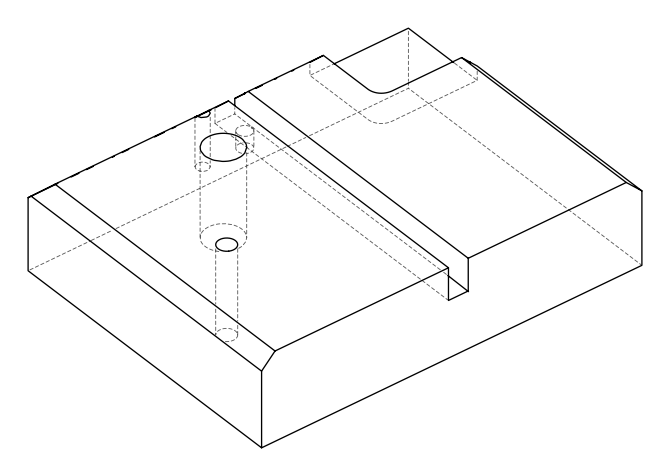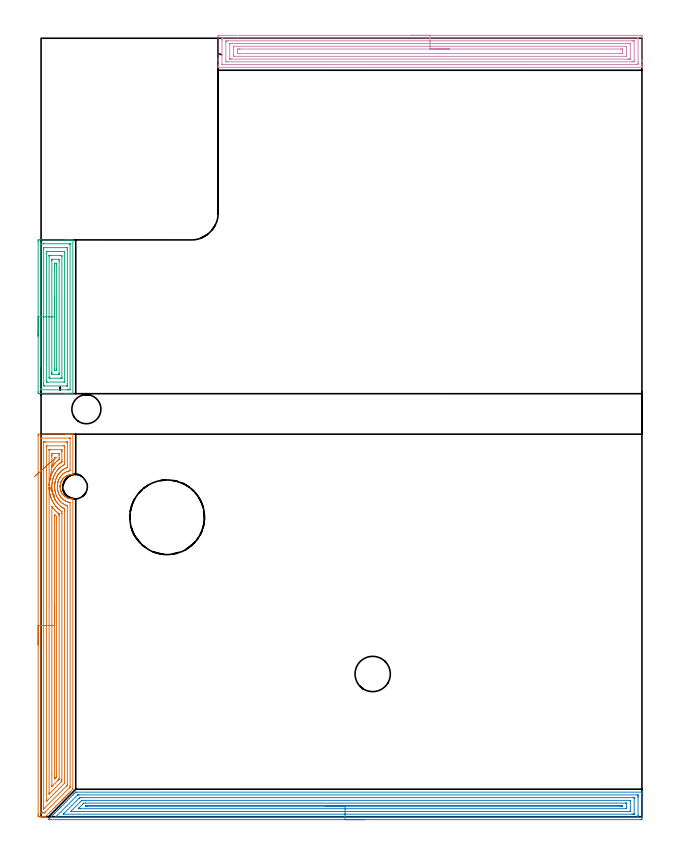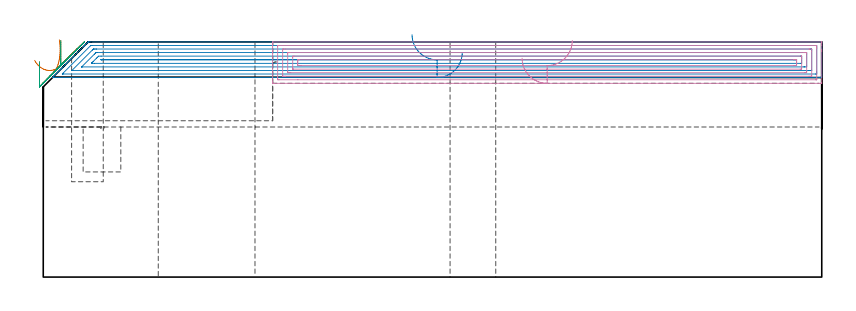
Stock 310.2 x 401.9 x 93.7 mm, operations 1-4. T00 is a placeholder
(PLAN: 12 operations, 7 tool changes, 77.4 min)
(1 AREA_MILL | FG_CHAMFER_SURFACE | UGT0205_001 | 11 min | 32867 mm3)
(2 AREA_MILL_1 | FG_CHAMFER_SURFACE_1 | UGT0205_001 | 14.54 min | 29950 mm3)
(3 AREA_MILL_2 | FG_CHAMFER_SURFACE_2 | UGT0205_001 | 4.69 min | 15171 mm3)
(4 AREA_MILL_3 | FG_CHAMFER_SURFACE_3 | UGT0205_001 | 10.83 min | 30793 mm3)
(5 MILL_CORNER_NOTCH_RECTANGULAR | CORNER_NOTCH_RECTANGULAR | NXT0201_012 | Follow Part, ap 4, ae 75% | 16.63 min | 295232 mm3)
(6 MILL_RECTANGULAR_SLOT | SLOT_RECTANGULAR | NXT0201_012 | Follow Part, ap 4, ae 75% | 12.58 min | 217344 mm3)
(7 MILL_THROUGH_HOLE_FROM_SOLID_MATERIAL | STEP1HOLE_1 | UGT0201_018 | Circular | 5.28 min | 109105 mm3)
(8 MILL_BLIND_HOLE_FROM_SOLID_MATERIAL | STEP1POCKET | UGT0201_128 | Spiral | 0.9 min | 6723 mm3)
(9 INDEXABLE_INSERT_DRILL_BLIND_HOLE_FROM_SOLID | STEP1POCKET_1 | UGT0302_001 | 0.09 min | 3172 mm3)
(10 SPOT_DRILL | STEP1HOLE | NXT0321_9005460120000 | 0.05 min | 156 mm3)
(11 DRILL_THROUGH_HOLE_INTO_CENTER | STEP1HOLE | NXT0301_065 | 0.4 min | 6357 mm3)
(12 DRILL_TO_ENLARGE_THROUGH_HOLE | STEP1HOLE | UGT0301_251 | 0.41 min | 17823 mm3)
(TOOL UGT0205_001 | Chamfer Mill 20 x 3 x 45 deg. | D20 FL50 Z2)
(TOOL NXT0201_012 | ENDMILL 16mm [2P460-1600-NA 1630] | D16 FL38 Z6)
(TOOL UGT0201_018 | End mill 30 mm | D30 FL50 Z4)
(TOOL UGT0201_128 | Carbide End Mill 10.0 | D10 FL15 Z4)
(TOOL UGT0302_001 | Indexable Insert Drill 15mm | D15 PA180 FL50 Z2)
(TOOL NXT0321_9005460120000 | NC Spot Drill, 142deg, 12mm, Carbide, Uncoated | D12 PA142 FL30 Z2)
(TOOL NXT0301_065 | Carbide Drill 9.4mm [860.1-0940-075A1-MM 2214] | D9.4 PA140 FL98 Z2)
(TOOL UGT0301_251 | Twist Drill 18.2 mm | D18.2 PA118 FL135 Z2)
(OP 1 AREA_MILL)
G17 G21 G94 G90
T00 M6
G54
G17 G0 G90 X-1.5 Y88.75 S1061 M3
G43 Z103.7 H0
Z85.8
G94 G1 Y88.788 Z84.928 F250.
Y88.902 Z84.064
Y89.091 Z83.212
Y89.353 Z82.38
Y89.687 Z81.574
Y90.09 Z80.8
Y90.558 Z80.064
Y91.09 Z79.372
Y91.679 Z78.729
Y92.322 Z78.14
Y93.014 Z77.609
Y93.75 Z77.14
Y94.524 Z76.737
Y95.33 Z76.403
Y96.162 Z76.141
Y97.014 Z75.952
Y97.878 Z75.838
Y98.75 Z75.8
Y196.897
X-1.496 Y197.265 Z75.802
X-1.492 Y197.49 Z75.806
X-1.262 Y197.5 Z76.035
X12.615 Z89.91
X13.214 Z90.508
X13.79 Z91.087
X14.101 Z91.397
X14.677 Z91.973
X14.987 Z92.282
X16.032 Z93.331
X16.372 Y197.493 Z93.664
X16.397 Y197.49 Z93.688
X16.4 Y197.343 Z93.7
Y176.822
X16.397 Y176.703 Z93.688
X16.378 Y176.701 Z93.669
X16.135 Y176.698 Z93.433
X16.106 Y176.697 Z93.405
X15.849 Y176.691 Z93.148
X15.569 Y176.67 Z92.868
X15.126 Y176.615 Z92.426
X14.687 Y176.531 Z91.985
X14.544 Y176.493 Z91.84
X14.298 Y176.428 Z91.596
X13.912 Y176.305 Z91.212
X13.804 Y176.262 Z91.104
X13.358 Y176.06 Z90.657
X13.214 Y175.984 Z90.513
X12.921 Y175.83 Z90.221
X12.602 Y175.63 Z89.902
X12.293 Y175.415 Z89.592
X12.115 Y175.27 Z89.415
X12.039 Y175.208 Z89.338
X11.681 Y174.875 Z88.98
X11.342 Y174.523 Z88.641
X11.185 Y174.334 Z88.485
X11.156 Y174.299 Z88.456
X10.92 Y173.971 Z88.218
X10.849 Y173.86 Z88.145
X10.745 Y173.699 Z88.042
X10.701 Y173.631 Z87.998
X10.478 Y173.217 Z87.774
X10.338 Y172.927 Z87.636
X10.281 Y172.807 Z87.578
X10.275 Y172.795 Z87.572
X10.254 Y172.74 Z87.552
X10.104 Y172.296 Z87.402
X9.998 Y171.914 Z87.294
X9.979 Y171.848 Z87.276
X9.89 Y171.404 Z87.189
X9.88 Y171.317 Z87.178
X9.846 Y171.022 Z87.136
X9.837 Y170.957 Z87.13
X9.823 Y170.726 Z87.119
X9.816 Y170.588 Z87.109
X9.812 Y170.511 Z87.107
Y170.497
X9.813 Y170.469 Z87.105
X9.815 Y170.378
X9.818 Y170.065 Z87.115
X9.859 Y169.619 Z87.157
X9.923 Y169.238 Z87.217
X9.932 Y169.174 Z87.229
X10.037 Y168.726 Z87.336
X10.059 Y168.656 Z87.357
X10.156 Y168.345 Z87.45
X10.174 Y168.282 Z87.47
X10.199 Y168.212 Z87.498
X10.258 Y168.051 Z87.557
X10.275 Y168.007 Z87.573
X10.325 Y167.899 Z87.62
X10.416 Y167.696 Z87.715
X10.493 Y167.545 Z87.792
X10.572 Y167.391 Z87.871
X10.809 Y167.007 Z88.107
X10.851 Y166.939 Z88.149
X11.154 Y166.5 Z88.454
X11.295 Y166.334 Z88.595
X11.357 Y166.261 Z88.657
X11.44 Y166.173 Z88.739
X11.568 Y166.036 Z88.868
X11.714 Y165.896 Z89.014
X11.884 Y165.735 Z89.18
X11.952 Y165.669 Z89.25
X12.015 Y165.608 Z89.313
X12.039 Y165.588 Z89.338
X12.32 Y165.376 Z89.62
X12.471 Y165.263 Z89.771
X12.921 Y164.973 Z90.221
X13.17 Y164.836 Z90.468
X13.214 Y164.812 Z90.511
X13.276 Y164.776 Z90.576
X13.385 Y164.717 Z90.683
X13.488 Y164.671 Z90.786
X13.595 Y164.624 Z90.89
X13.657 Y164.6 Z90.951
X13.806 Y164.54 Z91.101
X14.243 Y164.391 Z91.542
X14.687 Y164.27 Z91.985
X14.987 Y164.212 Z92.283
X15.129 Y164.185 Z92.423
X15.27 Y164.169 Z92.564
X15.571 Y164.133 Z92.866
X15.631 Y164.129 Z92.925
X15.874 Y164.116 Z93.168
X16.034 Y164.107 Z93.33
X16.317 Z93.617
X16.396 Y164.097 Z93.689
X16.4 Y163.884 Z93.7
Y14.432
X16.396 Y14.205 Z93.689
X16.347 Y14.145 Z93.644
X15.124 Y12.923 Z92.422
X14.987 Y12.786 Z92.283
X14.849 Y12.648 Z92.147
X14.684 Y12.482 Z91.981
X14.544 Y12.342 Z91.84
X14.403 Y12.202 Z91.701
X14.243 Y12.042 Z91.541
X14.101 Y11.899 Z91.396
X13.957 Y11.756 Z91.255
X13.802 Y11.601 Z91.1
X13.657 Y11.455 Z90.953
X13.511 Y11.31 Z90.808
X13.362 Y11.16 Z90.659
X13.214 Y11.012 Z90.509
X13.065 Y10.863 Z90.362
X12.921 Y10.72 Z90.219
X12.771 Y10.568 Z90.066
X12.618 Y10.417 Z89.916
X12.48 Y10.279 Z89.778
X12.327 Y10.125 Z89.622
X12.172 Y9.971 Z89.47
X12.04 Y9.838 Z89.337
X11.884 Y9.681 Z89.179
X11.726 Y9.525 Z89.024
X11.599 Y9.398 Z88.897
X11.44 Y9.238 Z88.735
X11.28 Y9.079 Z88.578
X11.158 Y8.957 Z88.456
X10.997 Y8.795 Z88.292
X10.834 Y8.633 Z88.132
X10.718 Y8.517 Z88.015
X10.554 Y8.351 Z87.848
X9.873 Y7.673 Z87.173
X9.496 Y7.294 Z86.792
X8.964 Y6.764 Z86.264
X8.604 Y6.402 Z85.9
X8.055 Y5.855 Z85.355
X7.712 Y5.51 Z85.008
X7.146 Y4.946 Z84.446
X6.415 Y4.215 Z83.715
X4.642 Y2.442 Z81.941
X3.249 Y1.049 Z80.548
X2.202 Y0.001 Z79.501
X2.196 Y0. Z79.495
X1.421 Z78.721
X0.799 Z78.094
X-0.398 Z76.898
X-0.974 Y0.001 Z76.32
X-1.195 Y0.003 Z76.099
X-1.49 Y0.008 Z75.805
X-1.493 Y0.08 Z75.802
X-1.499 Y0.603 Z75.801
X-1.5 Y1.132 Z75.8
Y98.75
X-0.086 Z77.214
Y195.111
X-0.082 Y195.335 Z77.218
X-0.079 Y195.446 Z77.221
X-0.074 Y195.49 Z77.226
X0.03 Y195.493 Z77.33
X0.416 Y195.499 Z77.716
X14.603 Z91.903
X14.848 Y195.496 Z92.148
X14.942 Y195.493 Z92.242
X14.977 Y195.49 Z92.277
X14.98 Y195.445 Z92.28
X14.983 Y195.336 Z92.283
X14.986 Y195.115 Z92.286
Y179.054
X14.979 Y178.616 Z92.279
X14.619 Y178.531 Z91.919
X14.101 Y178.401 Z91.401
X13.915 Y178.347 Z91.215
X13.361 Y178.16 Z90.661
X13.259 Y178.115 Z90.559
X13.214 Y178.093 Z90.514
X12.666 Y177.819 Z89.966
X12.327 Y177.634 Z89.627
X11.761 Y177.268 Z89.061
X11.578 Y177.129 Z88.878
X11.44 Y177.017 Z88.74
X11.101 Y176.718 Z88.401
X10.741 Y176.376 Z88.041
X10.649 Y176.28 Z87.949
X10.554 Y176.176 Z87.854
X10.235 Y175.804 Z87.535
X9.999 Y175.483 Z87.299
X9.863 Y175.286 Z87.163
X9.667 Y174.983 Z86.967
X9.524 Y174.735 Z86.824
X9.445 Y174.591 Z86.745
X9.21 Y174.132 Z86.51
X9.02 Y173.699 Z86.32
X8.98 Y173.599 Z86.28
X8.953 Y173.525 Z86.253
X8.78 Y172.995 Z86.08
X8.729 Y172.807 Z86.029
X8.633 Y172.435 Z85.933
X8.57 Y172.125 Z85.87
X8.53 Y171.914 Z85.83
X8.454 Y171.351 Z85.754
X8.426 Y171.022 Z85.726
X8.402 Y170.511 Z85.702
X8.408 Y170.13 Z85.708
X8.416 Y169.871 Z85.716
X8.441 Y169.579 Z85.741
X8.477 Y169.238 Z85.777
X8.598 Y168.528 Z85.898
X8.643 Y168.345 Z85.943
X8.78 Y167.809 Z86.08
X8.892 Y167.453 Z86.192
X8.95 Y167.282 Z86.25
X9.132 Y166.838 Z86.432
X9.259 Y166.561 Z86.559
X9.398 Y166.29 Z86.698
X9.667 Y165.82 Z86.967
X9.736 Y165.704 Z87.036
X9.758 Y165.669 Z87.058
X9.943 Y165.391 Z87.243
X10.17 Y165.077 Z87.47
X10.302 Y164.911 Z87.602
X10.413 Y164.776 Z87.713
X10.554 Y164.625 Z87.854
X10.918 Y164.255 Z88.218
X11.31 Y163.884 Z88.61
X11.44 Y163.78 Z88.74
X11.864 Y163.458 Z89.164
X12.327 Y163.169 Z89.627
X12.627 Y162.992 Z89.927
X13.012 Y162.796 Z90.312
X13.214 Y162.708 Z90.514
X13.669 Y162.534 Z90.969
X14.101 Y162.403 Z91.401
X14.433 Y162.312 Z91.733
X14.875 Y162.213 Z92.175
X14.928 Y162.195 Z92.228
X14.985 Y162.102 Z92.285
X14.986 Y15.773 Z92.286
X14.979 Y15.327 Z92.279
X14.966 Y15.228 Z92.266
X14.908 Y15.165 Z92.208
X14.807 Y15.06 Z92.107
X14.629 Y14.879 Z91.929
X2.137 Y2.387 Z79.437
X1.91 Y2.162 Z79.21
X1.834 Y2.09 Z79.134
X1.773 Y2.034 Z79.073
X1.733 Y2.01 Z79.033
X1.686 Y2.008 Z78.986
X1.183 Y2.001 Z78.483
X0.799 Y2. Z78.099
X0.297 Z77.597
X0.052 Y2.004 Z77.352
X-0.042 Y2.007 Z77.258
X-0.077 Y2.01 Z77.223
X-0.08 Y2.055 Z77.22
X-0.083 Y2.164 Z77.217
X-0.086 Y2.385 Z77.214
Y98.75
X1.328 Z78.628
X1.329 Y193.328 Z78.629
X1.33 Y193.418 Z78.63
X1.333 Y193.462 Z78.633
X1.335 Y193.479 Z78.635
X1.347 Y193.49 Z78.647
X1.518 Y193.498 Z78.818
X1.686 Y193.499 Z78.986
X2.402 Y193.5 Z79.702
X13.214 Y193.499 Z90.514
X13.384 Y193.495 Z90.684
X13.498 Y193.49 Z90.798
X13.565 Y193.483 Z90.865
X13.567 Y193.448 Z90.867
X13.569 Y193.328 Z90.869
X13.571 Y192.969 Z90.871
Y180.837
X13.57 Y180.479 Z90.87
X13.567 Y180.358 Z90.867
X13.565 Y180.319 Z90.865
X13.55 Y180.3 Z90.85
X13.054 Y180.106 Z90.354
X12.672 Y179.945 Z89.972
X12.44 Y179.832 Z89.74
X12.327 Y179.774 Z89.627
X11.859 Y179.523 Z89.159
X11.44 Y179.263 Z88.74
X11.313 Y179.181 Z88.613
X11.122 Y179.052 Z88.422
X10.798 Y178.802 Z88.098
X10.554 Y178.593 Z87.854
X10.325 Y178.39 Z87.625
X10.08 Y178.16 Z87.38
X9.875 Y177.951 Z87.175
X9.667 Y177.731 Z86.967
X9.452 Y177.484 Z86.752
X9.271 Y177.268 Z86.571
X9.063 Y176.984 Z86.363
X8.78 Y176.583 Z86.08
X8.698 Y176.458 Z85.998
X8.647 Y176.376 Z85.947
X8.372 Y175.894 Z85.672
X8.157 Y175.483 Z85.457
X8.07 Y175.306 Z85.37
X7.893 Y174.925 Z85.193
X7.754 Y174.591 Z85.054
X7.565 Y174.029 Z84.865
X7.461 Y173.699 Z84.761
X7.363 Y173.34 Z84.663
X7.238 Y172.807 Z84.538
X7.199 Y172.613 Z84.499
X7.141 Y172.294 Z84.441
X7.085 Y171.914 Z84.385
X7.077 Y171.844 Z84.377
X7.007 Y171.134 Z84.307
X7.002 Y171.027 Z84.302
X6.989 Y170.588 Z84.289
X6.986 Y170.15 Z84.286
X6.987 Y170.13 Z84.287
X7.007 Y169.613 Z84.307
X7.042 Y169.238 Z84.342
X7.046 Y169.198 Z84.346
X7.106 Y168.747 Z84.406
X7.171 Y168.345 Z84.471
X7.207 Y168.144 Z84.507
X7.289 Y167.764 Z84.589
X7.369 Y167.453 Z84.669
X7.505 Y166.952 Z84.805
X7.627 Y166.561 Z84.927
X7.893 Y165.865 Z85.193
X7.978 Y165.669 Z85.278
X8.048 Y165.513 Z85.348
X8.302 Y165.026 Z85.602
X8.448 Y164.776 Z85.748
X8.78 Y164.231 Z86.08
X8.917 Y164.022 Z86.217
X9.012 Y163.884 Z86.312
X9.29 Y163.508 Z86.59
X9.667 Y163.062 Z86.967
X9.73 Y162.992 Z87.03
X10.143 Y162.583 Z87.443
X10.554 Y162.194 Z87.854
X10.664 Y162.1 Z87.964
X11.111 Y161.768 Z88.411
X11.44 Y161.542 Z88.74
X11.979 Y161.207 Z89.279
X12.327 Y161.023 Z89.627
X12.696 Y160.837 Z89.996
X13.546 Y160.508 Z90.846
X13.565 Y160.497 Z90.865
X13.567 Y160.478 Z90.867
X13.569 Y160.435 Z90.869
X13.571 Y160.315 Z90.871
Y17.196
X13.568 Y16.663 Z90.868
X13.565 Y16.309 Z90.865
X13.557 Y16.268 Z90.857
X13.531 Y16.239 Z90.831
X13.462 Y16.165 Z90.762
X13.214 Y15.913 Z90.514
X13.143 Y15.842 Z90.443
X1.472 Y4.172 Z78.772
X1.416 Y4.121 Z78.716
X1.358 Y4.069 Z78.658
X1.334 Y4.054 Z78.634
X1.332 Y4.083 Z78.632
X1.33 Y4.129 Z78.63
X1.329 Y4.531 Z78.629
X1.328 Y98.75 Z78.628
X2.743 Z80.043
Y190.652
X2.747 Y191.369 Z80.047
X2.75 Y191.474 Z80.05
X2.753 Y191.491 Z80.053
X2.775 Y191.493 Z80.075
X2.827 Y191.497 Z80.127
X3.038 Y191.499 Z80.338
X11.484 Y191.5 Z88.784
X11.877 Y191.494 Z89.177
X12.072 Y191.49 Z89.372
X12.15 Y191.478 Z89.45
X12.157 Y190.652 Z89.457
Y182.621
X12.152 Y181.905 Z89.452
X12.15 Y181.822 Z89.45
X11.985 Y181.729 Z89.285
X11.628 Y181.54 Z88.928
X11.44 Y181.436 Z88.74
X11.067 Y181.213 Z88.367
X10.554 Y180.889 Z87.854
X10.523 Y180.868 Z87.823
X10.478 Y180.837 Z87.778
X10.022 Y180.475 Z87.322
X9.667 Y180.172 Z86.967
X9.547 Y180.065 Z86.847
X9.419 Y179.945 Z86.719
X9.099 Y179.624 Z86.399
X8.78 Y179.291 Z86.08
X8.667 Y179.166 Z85.967
X8.57 Y179.052 Z85.87
X8.267 Y178.677 Z85.567
X7.893 Y178.168 Z85.193
X7.888 Y178.16 Z85.188
X7.543 Y177.62 Z84.843
X7.337 Y177.268 Z84.637
X7.219 Y177.054 Z84.519
X7.007 Y176.654 Z84.307
X6.915 Y176.468 Z84.215
X6.871 Y176.376 Z84.171
X6.64 Y175.852 Z83.94
X6.488 Y175.483 Z83.788
X6.394 Y175.207 Z83.694
X6.188 Y174.591 Z83.488
X6.172 Y174.539 Z83.472
X6.12 Y174.361 Z83.42
X5.987 Y173.833 Z83.287
X5.955 Y173.699 Z83.255
X5.828 Y173.101 Z83.128
X5.774 Y172.807 Z83.074
X5.706 Y172.331 Z83.006
X5.66 Y171.914 Z82.96
X5.623 Y171.522 Z82.923
X5.591 Y171.022 Z82.891
X5.576 Y170.677 Z82.876
X5.579 Y170.13 Z82.879
X5.591 Y169.77 Z82.891
X5.622 Y169.238 Z82.922
X5.665 Y168.803 Z82.965
X5.72 Y168.345 Z83.02
X5.82 Y167.755 Z83.12
X5.879 Y167.453 Z83.179
X5.956 Y167.096 Z83.256
X6.077 Y166.604 Z83.377
X6.089 Y166.561 Z83.389
X6.12 Y166.449 Z83.42
X6.361 Y165.669 Z83.661
X6.506 Y165.28 Z83.806
X6.709 Y164.776 Z84.009
X7.007 Y164.144 Z84.307
X7.14 Y163.884 Z84.44
X7.3 Y163.589 Z84.6
X7.67 Y162.992 Z84.97
X7.893 Y162.648 Z85.193
X8.286 Y162.1 Z85.586
X8.78 Y161.51 Z86.08
X8.925 Y161.353 Z86.225
X9.064 Y161.207 Z86.364
X9.667 Y160.627 Z86.967
X10.031 Y160.315 Z87.331
X10.554 Y159.928 Z87.854
X10.849 Y159.726 Z88.149
X11.325 Y159.423 Z88.625
X11.44 Y159.356 Z88.74
X11.594 Y159.268 Z88.894
X11.966 Y159.07 Z89.266
X12.148 Y158.973 Z89.448
X12.154 Y158.705 Z89.454
X12.156 Y158.531 Z89.456
X12.157 Y157.809 Z89.457
Y157.638
Y17.555
X12.155 Y17.375 Z89.455
X12.153 Y17.331 Z89.453
X12.15 Y17.313 Z89.45
X12.138 Y17.296 Z89.438
X12.082 Y17.235 Z89.382
X11.922 Y17.071 Z89.222
X3.484 Y8.633 Z80.784
X3.026 Y8.177 Z80.326
X2.936 Y8.09 Z80.236
X2.828 Y7.989 Z80.128
X2.749 Y7.927 Z80.049
X2.748 Y8.056 Z80.048
X2.744 Y8.461 Z80.044
X2.743 Y98.75 Z80.043
X4.157 Z81.457
Y170.13
X4.159 Y170.072 Z81.459
X4.16 Y170.028 Z81.46
X4.184 Y169.46 Z81.484
X4.188 Y169.397 Z81.488
X4.2 Y169.238 Z81.5
X4.249 Y168.658 Z81.549
X4.271 Y168.421 Z81.571
X4.28 Y168.345 Z81.58
X4.346 Y167.834 Z81.646
X4.411 Y167.453 Z81.711
X4.426 Y167.373 Z81.726
X4.593 Y166.561 Z81.893
X4.672 Y166.234 Z81.972
X4.824 Y165.669 Z82.124
X5.027 Y164.984 Z82.327
X5.096 Y164.776 Z82.396
X5.233 Y164.405 Z82.533
X5.442 Y163.884 Z82.742
X5.6 Y163.515 Z82.9
X5.853 Y162.992 Z83.153
X6.12 Y162.486 Z83.42
X6.347 Y162.1 Z83.647
X6.7 Y161.516 Z84.
X6.907 Y161.207 Z84.207
X7.007 Y161.066 Z84.307
X7.323 Y160.636 Z84.623
X7.585 Y160.315 Z84.885
X7.893 Y159.951 Z85.193
X8.41 Y159.423 Z85.71
X8.78 Y159.062 Z86.08
X9.392 Y158.531 Z86.692
X9.667 Y158.327 Z86.967
X10.066 Y158.04 Z87.366
X10.554 Y157.718 Z87.854
X10.672 Y157.638 Z87.972
X10.736 Y157.585 Z88.036
X10.738 Y157.542 Z88.038
X10.741 Y157.45 Z88.041
X10.743 Y156.746 Z88.043
Y156.556
X10.742 Y19.15 Z88.042
X10.737 Y18.448 Z88.037
X10.736 Y18.357 Z88.036
X10.695 Y18.305 Z87.995
X10.554 Y18.157 Z87.854
X10.256 Y17.855 Z87.556
X9.957 Y17.555 Z87.257
X4.346 Y11.945 Z81.646
X4.217 Y11.82 Z81.517
X4.18 Y11.786 Z81.48
X4.165 Y11.775 Z81.465
X4.164 Y11.785 Z81.464
X4.16 Y11.884 Z81.46
X4.158 Y12.011 Z81.458
X4.157 Y12.202 Z81.457
Y98.75
X5.571 Z82.871
X5.572 Y160.159 Z82.872
X5.575 Y160.266 Z82.875
X6.168 Y159.423 Z83.468
X6.294 Y159.247 Z83.594
X6.887 Y158.531 Z84.187
X7.007 Y158.393 Z84.307
X7.744 Y157.638 Z85.044
X7.893 Y157.497 Z85.193
X8.743 Y156.746 Z86.043
X8.78 Y156.717 Z86.08
X8.895 Y156.631 Z86.195
X9.156 Y156.438 Z86.456
X9.224 Y156.386 Z86.524
X9.294 Y156.329 Z86.594
X9.322 Y156.298 Z86.622
X9.324 Y156.28 Z86.624
X9.327 Y156.196 Z86.627
X9.328 Y155.854 Z86.628
X9.329 Y155.302 Z86.629
X9.328 Y19.681 Z86.628
X9.327 Y19.51 Z86.627
X9.324 Y19.426 Z86.624
X9.322 Y19.387 Z86.622
X9.284 Y19.34 Z86.584
X9.034 Y19.084 Z86.334
X8.78 Y18.828 Z86.08
X8.591 Y18.638 Z85.891
X5.651 Y15.701 Z82.951
X5.621 Y15.674 Z82.921
X5.58 Y15.639 Z82.88
X5.577 Y15.684 Z82.877
X5.574 Y15.771 Z82.874
X5.572 Y15.935 Z82.872
X5.571 Y21.794 Z82.871
Y98.75
X6.985 Z84.285
X6.986 Y155.875 Z84.286
X6.988 Y155.896 Z84.288
X6.992 Y155.922 Z84.292
X7.007 Y155.913 Z84.307
X7.077 Y155.854 Z84.377
X7.893 Y155.123 Z85.193
X7.912 Y154.962 Z85.212
X7.913 Y154.942 Z85.213
X7.915 Y154.069 Z85.215
X7.914 Y21.104 Z85.214
X7.893 Y20.403 Z85.193
X7.812 Y20.314 Z85.112
X7.734 Y20.232 Z85.034
X7.367 Y19.869 Z84.667
X7.007 Y19.516 Z84.307
X6.986 Y20.232 Z84.286
Y20.253
X6.985 Y98.75 Z84.285
Y99.622 Z84.323
Y100.486 Z84.437
Y101.338 Z84.626
Y102.17 Z84.888
Y102.976 Z85.222
Y103.75 Z85.625
Y104.486 Z86.094
Y105.178 Z86.625
Y105.821 Z87.214
Y106.41 Z87.857
Y106.942 Z88.55
Y107.41 Z89.285
Y107.813 Z90.059
Y108.147 Z90.865
Y108.409 Z91.697
Y108.598 Z92.549
Y108.712 Z93.414
Y108.75 Z94.285
G0 Z103.7
X6.409 Y166.141
Z94.546
G1 X6.534 Y165.868 Z93.728
X6.63 Y165.66 Z92.886
X6.694 Y165.52 Z92.027
X6.727 Y165.449 Z91.158
X6.728 Y165.446 Z90.286
X6.698 Y165.513 Z89.417
X6.635 Y165.648 Z88.557
X6.542 Y165.851 Z87.714
X6.419 Y166.12 Z86.893
X6.266 Y166.452 Z86.101
X6.084 Y166.846 Z85.344
X5.876 Y167.299 Z84.628
X5.643 Y167.807 Z83.958
X5.386 Y168.365 Z83.339
X5.107 Y168.971 Z82.776
X4.809 Y169.619 Z82.274
X4.494 Y170.304 Z81.835
X4.164 Y171.021 Z81.464
X4.157 Y171.213 Z81.457
X4.158 Y189.248 Z81.458
X4.159 Y189.375 Z81.459
X4.163 Y189.476 Z81.463
X4.166 Y189.492 Z81.466
X4.171 Y189.494 Z81.471
X4.189 Y189.497 Z81.489
X4.346 Y189.499 Z81.646
X4.604 Y189.5 Z81.904
X10.554 Y189.499 Z87.854
X10.643 Y189.498 Z87.943
X10.699 Y189.495 Z87.999
X10.727 Y189.49 Z88.027
X10.736 Y189.484 Z88.036
X10.737 Y189.438 Z88.037
X10.742 Y189.058 Z88.042
X10.743 Y188.867 Z88.043
Y188.677
Y184.215
Y183.514
X10.742 Y183.325 Z88.042
X10.739 Y183.26 Z88.039
X10.736 Y183.215 Z88.036
X10.713 Y183.194 Z88.013
X9.842 Y182.621 Z87.142
X9.741 Y182.547 Z87.041
X9.667 Y182.489 Z86.967
X9.248 Y182.15 Z86.548
X8.756 Y181.729 Z86.056
X8.323 Y181.296 Z85.623
X7.893 Y180.859 Z85.193
X7.883 Y180.847 Z85.183
X7.874 Y180.837 Z85.174
X7.481 Y180.359 Z84.781
X7.157 Y179.945 Z84.457
X7.093 Y179.858 Z84.393
X7.007 Y179.736 Z84.307
X6.734 Y179.327 Z84.034
X6.553 Y179.052 Z83.853
X6.12 Y178.321 Z83.42
X6.063 Y178.218 Z83.363
X6.032 Y178.16 Z83.332
X5.765 Y177.625 Z83.065
X5.599 Y177.268 Z82.899
X5.486 Y177.013 Z82.786
X5.233 Y176.424 Z82.533
X5.22 Y176.389 Z82.52
X5.215 Y176.376 Z82.515
X5.001 Y175.717 Z82.301
X4.928 Y175.483 Z82.228
X4.794 Y175.033 Z82.094
X4.679 Y174.591 Z81.979
X4.614 Y174.322 Z81.914
X4.476 Y173.699 Z81.776
X4.455 Y173.59 Z81.755
X4.346 Y172.96 Z81.646
X4.327 Y172.826 Z81.627
X4.325 Y172.807 Z81.625
X4.293 Y172.521 Z81.593
X4.24 Y172.022 Z81.54
X4.23 Y171.914 Z81.53
X4.18 Y171.255 Z81.48
X4.176 Y171.194 Z81.476
X4.164 Y171.021 Z81.464
X5.578 Y180.543 Z82.878
X5.574 Y180.729 Z82.874
X5.572 Y180.837 Z82.872
X5.571 Y181.083 Z82.871
Y181.389
Y186.19
Y186.531
X5.573 Y187.083 Z82.873
X5.576 Y187.359 Z82.876
X5.578 Y187.487 Z82.878
X5.711 Y187.494 Z83.011
X6.12 Y187.498 Z83.42
X6.592 Y187.5 Z83.892
X8.78 Y187.499 Z86.08
X9.256 Y187.496 Z86.556
X9.313 Y187.49 Z86.613
X9.322 Y187.43 Z86.622
X9.325 Y187.083 Z86.625
X9.328 Y186.531 Z86.628
Y185.298
X9.326 Y184.749 Z86.626
X9.322 Y184.577 Z86.622
X9.319 Y184.498 Z86.619
X9.199 Y184.406 Z86.499
X8.963 Y184.222 Z86.263
X8.78 Y184.076 Z86.08
X8.472 Y183.823 Z85.772
X8.113 Y183.514 Z85.413
X7.893 Y183.308 Z85.193
X7.548 Y182.969 Z84.848
X7.202 Y182.621 Z84.502
X7.107 Y182.52 Z84.407
X7.007 Y182.408 Z84.307
X6.697 Y182.041 Z83.997
X6.441 Y181.729 Z83.741
X6.301 Y181.547 Z83.601
X6.12 Y181.304 Z83.42
X5.926 Y181.032 Z83.226
X5.725 Y180.745 Z83.025
X5.677 Y180.677 Z82.977
X5.578 Y180.543 Z82.878
X7.007 Y184.895 Z84.307
X6.992 Y185.298 Z84.292
X7.007 Y185.49 Z84.307
X7.207 Y185.493 Z84.507
X7.608 Y185.496 Z84.908
X7.661 Y185.493 Z84.961
X7.668 Y185.49 Z84.968
Y185.489
X7.619 Y185.442 Z84.919
X7.007 Y184.895 Z84.307
X6.469 Y184.414 Z83.816
X5.901 Y183.907 Z83.39
X5.307 Y183.378 Z83.032
X4.693 Y182.829 Z82.745
X4.062 Y182.266 Z82.531
X3.419 Y181.692 Z82.391
X2.77 Y181.113 Z82.327
X2.12 Y180.532 Z82.339
X1.472 Y179.954 Z82.426
X0.833 Y179.383 Z82.59
X0.207 Y178.824 Z82.827
X-0.402 Y178.281 Z83.136
X-0.988 Y177.758 Z83.516
X-1.547 Y177.258 Z83.962
X-2.075 Y176.787 Z84.472
X-2.568 Y176.347 Z85.042
X-3.021 Y175.942 Z85.667
X-3.433 Y175.574 Z86.343
G0 Z103.7
M5
M2
(OP 2 AREA_MILL_1)
G17 G21 G94 G90
T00 M6
G54
G17 G0 G90 X166.95 Y-1.5 S1061 M3
G43 Z103.7 H0
Z89.5
G94 G1 X166.912 Z88.628 F250.
X166.798 Z87.763
X166.609 Z86.912
X166.347 Z86.08
X166.013 Z85.274
X165.61 Z84.5
X165.142 Z83.764
X164.61 Z83.072
X164.021 Z82.429
X163.378 Z81.84
X162.686 Z81.308
X161.95 Z80.84
X161.176 Z80.437
X160.37 Z80.103
X159.538 Z79.841
X158.686 Z79.652
X157.822 Z79.538
X156.95 Z79.5
X3.845
X3.716 Y-1.496 Z79.502
X3.741 Y-1.466 Z79.533
X3.862 Y-1.338 Z79.66
X4.308 Y-0.89 Z80.106
X4.468 Y-0.73 Z80.265
X4.754 Y-0.446 Z80.554
X5.351 Y0.154 Z81.149
X5.647 Y0.447 Z81.447
X6.235 Y1.037 Z82.032
X6.567 Y1.367 Z82.367
X7.118 Y1.92 Z82.916
X7.489 Y2.289 Z83.289
X8.001 Y2.803 Z83.8
X8.592 Y3.392 Z84.391
X8.771 Y3.573 Z84.57
X8.885 Y3.686 Z84.683
X9.475 Y4.275 Z85.275
X9.664 Y4.465 Z85.463
X9.768 Y4.57 Z85.567
X10.358 Y5.158 Z86.158
X11.003 Y5.803 Z86.802
X11.896 Y6.696 Z87.695
X12.788 Y7.589 Z88.588
X13.681 Y8.481 Z89.481
X14.573 Y9.374 Z90.373
X16.245 Y11.046 Z92.044
X16.359 Y11.161 Z92.157
X16.711 Y11.511 Z92.511
X16.893 Y11.693 Z92.693
X17.129 Y11.93 Z92.928
X17.251 Y12.053 Z93.05
X17.423 Y12.224 Z93.222
X17.698 Y12.499 Z93.497
X17.864 Y12.666 Z93.66
X17.894 Y12.692 Z93.685
X17.911 Y12.703 Z93.693
X18.59 Y12.7 Z93.7
X310.038
X310.191 Y12.697 Z93.688
X310.193 Y12.688 Z93.679
X310.2 Y12.355 Z93.354
Y11.981 Z92.98
Y11.341 Z92.336
Y10.138 Z91.134
Y9.574 Z90.568
Y-0.423 Z80.575
X310.196 Y-1.024 Z79.973
X310.191 Y-1.492 Z79.506
X310.068 Y-1.495 Z79.503
X309.592 Y-1.5 Z79.5
X156.95
Y-0.086 Z80.914
X7.879 Y-0.085 Z80.915
X7.822
X7.597 Y-0.079 Z80.921
X7.613 Y-0.048 Z80.952
X7.695 Y0.04 Z81.04
X7.783 Y0.132 Z81.132
X7.879 Y0.229 Z81.229
X18.792 Y11.142 Z92.142
X18.892 Y11.239 Z92.239
X18.923 Y11.267 Z92.267
X18.939 Y11.278 Z92.278
X18.961 Y11.28 Z92.28
X19.065 Y11.283 Z92.283
X19.483 Y11.286 Z92.286
X19.539
X307.807 Y11.285 Z92.285
X307.863
X308.188 Y11.279 Z92.279
X308.192 Y11.175 Z92.175
X308.198 Y10.953 Z91.953
X308.2 Y10.458 Z91.458
Y10.068 Z91.068
Y0.742 Z81.742
X308.199 Y0.355 Z81.355
X308.191 Y-0.036 Z80.964
X308.189 Y-0.08 Z80.92
X308.172 Y-0.081 Z80.919
X308.12 Y-0.084 Z80.916
X308.016 Y-0.085 Z80.915
X307.807 Y-0.086 Z80.914
X156.95
Y1.328 Z82.328
X11.749 Y1.329 Z82.329
X11.466 Y1.332 Z82.332
X11.449 Y1.334 Z82.334
X11.445 Y1.337 Z82.337
Y1.341 Z82.341
X11.449 Y1.349 Z82.349
X19.579 Y9.479 Z90.479
X19.676 Y9.574 Z90.574
X19.914 Y9.803 Z90.803
X19.98 Y9.865 Z90.865
X20.08 Y9.867 Z90.867
X20.376 Y9.87 Z90.87
X20.968 Y9.871 Z90.871
X21.268
X305.722
X306.021 Y9.869 Z90.869
X306.121 Y9.866 Z90.866
X306.19 Y9.862 Z90.862
X306.194 Y9.751 Z90.751
X306.198 Y9.574 Z90.574
X306.2 Y9.398 Z90.398
X306.199 Y1.45 Z82.45
X306.195 Y1.39 Z82.39
X306.19 Y1.345 Z82.345
X306.183 Y1.335 Z82.335
X306.17 Y1.333 Z82.333
X306.021 Y1.331 Z82.331
X305.429 Y1.329 Z82.329
X305.129 Y1.328 Z82.328
X156.95
Y2.743 Z83.743
X15.676
X15.417 Y2.745 Z83.745
X15.336 Y2.748 Z83.748
X15.313 Y2.749 Z83.749
X15.316 Y2.756 Z83.756
X15.345 Y2.79 Z83.79
X15.42 Y2.87 Z83.87
X20.376 Y7.827 Z88.827
X20.814 Y8.258 Z89.258
X20.97 Y8.409 Z89.409
X21.027 Y8.45 Z89.45
X21.105 Y8.453 Z89.453
X21.268 Y8.455 Z89.455
X21.505 Y8.457 Z89.457
X304.086
X304.137 Y8.456 Z89.456
X304.172 Y8.453 Z89.453
X304.187 Y8.451 Z89.451
X304.19 Y8.436 Z89.436
X304.195 Y8.239 Z89.239
X304.2 Y7.844 Z88.844
Y3.392 Z84.392
X304.194 Y2.968 Z83.968
X304.19 Y2.763 Z83.763
X303.993 Y2.749 Z83.749
X303.343 Y2.744 Z83.744
X303.106 Y2.743 Z83.743
X156.95
Y4.157 Z85.157
X20.376
X19.601 Y4.158 Z85.158
X19.483 Y4.16 Z85.16
X19.364 Y4.164 Z85.164
X19.187 Y4.178 Z85.178
X19.278 Y4.275 Z85.275
X19.378 Y4.379 Z85.379
X19.483 Y4.485 Z85.485
X19.821 Y4.823 Z85.823
X21.268 Y6.27 Z87.27
X21.598 Y6.598 Z87.598
X21.93 Y6.925 Z87.925
X22.048 Y7.037 Z88.037
X23.054 Y7.043 Z88.043
X301.678
X301.917 Y7.041 Z88.041
X302.076 Y7.039 Z88.039
X302.191 Y7.035 Z88.035
X302.193 Y7.015 Z88.015
X302.196 Y6.925 Z87.925
X302.2 Y6.29 Z87.29
Y6.042 Z87.042
Y5.158 Z86.158
X302.199 Y4.524 Z85.524
X302.195 Y4.275 Z85.275
X302.191 Y4.196 Z85.196
X302.187 Y4.164 Z85.164
X301.678 Y4.157 Z85.157
X156.95
Y5.571 Z86.571
X23.946
X23.528 Y5.573 Z86.573
X23.091 Y5.577 Z86.577
X23.054 Y5.578 Z86.578
X23.053 Y5.594 Z86.594
X23.054 Y5.601 Z86.601
X23.084 Y5.622 Z86.622
X23.106 Y5.624 Z86.624
X23.156 Y5.627 Z86.627
X23.259 Y5.628 Z86.628
X23.471 Y5.629 Z86.629
X299.773
X300.192 Y5.627 Z86.627
X300.194 Y5.625 Z86.625
X300.198 Y5.621 Z86.621
X300.189 Y5.578 Z86.578
X300.146 Y5.577 Z86.577
X299.773 Y5.573 Z86.573
X299.355 Y5.571 Z86.571
X298.939
X156.95
X156.078 Z86.609
X155.214 Z86.723
X154.362 Z86.912
X153.53 Z87.174
X152.724 Z87.508
X151.95 Z87.911
X151.214 Z88.38
X150.522 Z88.911
X149.879 Z89.5
X149.29 Z90.143
X148.758 Z90.835
X148.29 Z91.571
X147.887 Z92.345
X147.553 Z93.151
X147.291 Z93.983
X147.102 Z94.835
X146.988 Z95.699
X146.95 Z96.571
G0 Z103.7
M5
M2
(OP 3 AREA_MILL_2)
G17 G21 G94 G90
T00 M6
G54
G17 G0 G90 X-1.5 Y248.1 S1061 M3
G43 Z103.7 H0
Z85.8
G94 G1 Y248.138 Z84.929 F250.
Y248.252 Z84.064
Y248.441 Z83.212
Y248.703 Z82.38
Y249.037 Z81.574
Y249.44 Z80.8
Y249.909 Z80.064
Y250.44 Z79.372
Y251.029 Z78.729
Y251.672 Z78.14
Y252.364 Z77.609
Y253.1 Z77.14
Y253.874 Z76.737
Y254.68 Z76.403
Y255.512 Z76.141
Y256.364 Z75.952
Y257.228 Z75.838
Y258.1 Z75.8
Y296.874
X-1.499 Y297.236 Z75.801
X-1.493 Y297.757 Z75.803
X-1.491 Y297.792 Z75.805
X-0.974 Y297.797 Z76.322
X-0.412 Y297.8 Z76.884
X12.327 Z89.621
X12.977 Z90.275
X13.214 Z90.511
X13.864 Z91.161
X14.101 Z91.397
X14.575 Z91.874
X15.4 Z92.699
X15.874 Z93.173
X16.12 Z93.418
X16.379 Y297.793 Z93.671
X16.397 Y297.79 Z93.689
X16.4 Y297.681 Z93.7
Y218.519
X16.397 Y218.41 Z93.689
X16.379 Y218.407 Z93.671
X16.119 Y218.4 Z93.418
X14.575 Z91.874
X14.101 Z91.397
X13.864 Z91.161
X13.214 Z90.511
X12.977 Z90.274
X12.327 Z89.621
X-0.649 Z76.647
X-0.974 Y218.401 Z76.322
X-1.196 Y218.403 Z76.101
X-1.491 Y218.408 Z75.805
X-1.493 Y218.443 Z75.803
X-1.499 Y218.964 Z75.801
X-1.5 Y219.491 Z75.8
Y258.1
X-0.086 Z77.214
Y295.456
X-0.081 Y295.679 Z77.219
X-0.079 Y295.781 Z77.221
X0.117 Y295.79 Z77.417
X0.46 Y295.798 Z77.76
X0.799 Y295.799 Z78.099
X1.345 Y295.8 Z78.645
X14.647 Y295.799 Z91.947
X14.857 Y295.794 Z92.157
X14.922 Y295.79 Z92.222
X14.979 Y295.78 Z92.279
X14.981 Y295.679 Z92.281
X14.986 Y295.459 Z92.286
Y220.744
X14.981 Y220.521 Z92.281
X14.979 Y220.419 Z92.279
X14.783 Y220.41 Z92.083
X14.44 Y220.402 Z91.74
X14.101 Y220.401 Z91.401
X13.555 Y220.4 Z90.855
X0.253 Y220.401 Z77.553
X0.044 Y220.406 Z77.344
X-0.022 Y220.41 Z77.278
X-0.079 Y220.42 Z77.221
X-0.081 Y220.521 Z77.219
X-0.086 Y220.741 Z77.214
Y258.1
X1.329 Z78.629
Y293.148
X1.331 Y293.679 Z78.631
X1.333 Y293.767 Z78.633
X1.335 Y293.782 Z78.635
X1.364 Y293.79 Z78.664
X1.444 Y293.796 Z78.744
X1.565 Y293.8 Z78.865
X13.214 Y293.799 Z90.514
X13.335 Y293.796 Z90.635
X13.565 Y293.788 Z90.865
X13.567 Y293.679 Z90.867
X13.57 Y293.321 Z90.87
X13.571 Y292.789 Z90.871
Y292.43
Y223.053
X13.569 Y222.521 Z90.869
X13.567 Y222.433 Z90.867
X13.565 Y222.418 Z90.865
X13.536 Y222.41 Z90.836
X13.456 Y222.404 Z90.756
X13.335 Y222.4 Z90.635
X1.686 Y222.401 Z78.986
X1.565 Y222.404 Z78.865
X1.335 Y222.412 Z78.635
X1.333 Y222.521 Z78.633
X1.33 Y222.879 Z78.63
X1.329 Y223.411 Z78.629
Y223.77
Y258.1
X2.743 Z80.043
Y291.01
X2.746 Y291.726 Z80.046
X2.749 Y291.775 Z80.049
X2.752 Y291.79 Z80.052
X2.771 Y291.792 Z80.071
X2.869 Y291.797 Z80.169
X3.066 Y291.799 Z80.366
X11.54 Y291.8 Z88.84
X11.875 Y291.798 Z89.175
X12.043 Y291.794 Z89.343
X12.126 Y291.79 Z89.426
X12.151 Y291.781 Z89.451
X12.152 Y291.753 Z89.452
X12.157 Y291.181 Z89.457
Y225.19
X12.154 Y224.474 Z89.454
X12.151 Y224.425 Z89.451
X12.148 Y224.41 Z89.448
X12.129 Y224.408 Z89.429
X12.031 Y224.403 Z89.331
X11.834 Y224.401 Z89.134
X3.36 Y224.4 Z80.66
X3.025 Y224.402 Z80.325
X2.857 Y224.406 Z80.157
X2.774 Y224.41 Z80.074
X2.749 Y224.419 Z80.049
X2.748 Y224.447 Z80.048
X2.743 Y225.019 Z80.043
Y258.1
X4.157 Z81.457
Y289.421
X4.158 Y289.611 Z81.458
X4.161 Y289.738 Z81.461
X4.164 Y289.779 Z81.464
X4.172 Y289.79 Z81.472
X4.205 Y289.794 Z81.505
X4.346 Y289.798 Z81.646
X4.666 Y289.8 Z81.966
X5.233 Z82.533
X9.987 Y289.799 Z87.287
X10.554 Y289.793 Z87.854
X10.736 Y289.79 Z88.036
X10.741 Y289.421 Z88.041
X10.742 Y289.231 Z88.042
X10.743 Y226.779 Z88.043
X10.742 Y226.589 Z88.042
X10.739 Y226.463 Z88.039
X10.736 Y226.421 Z88.036
X10.728 Y226.41 Z88.028
X10.695 Y226.406 Z87.995
X10.554 Y226.402 Z87.854
X10.234 Y226.4 Z87.534
X9.667 Z86.967
X4.913 Y226.401 Z82.213
X4.346 Y226.407 Z81.646
X4.164 Y226.41 Z81.464
X4.159 Y226.779 Z81.459
X4.158 Y226.969 Z81.458
X4.157 Y258.1 Z81.457
X5.571 Z82.871
Y287.113
X5.572 Y287.452 Z82.872
X5.576 Y287.727 Z82.876
X5.578 Y287.787 Z82.878
X5.658 Y287.794 Z82.958
X5.774 Y287.799 Z83.074
X9.321 Z86.621
X9.325 Y287.796 Z86.625
X9.327 Y287.793 Z86.627
X9.328 Y287.452 Z86.628
X9.329 Y286.902 Z86.629
Y229.087
X9.328 Y228.748 Z86.628
X9.324 Y228.473 Z86.624
X9.322 Y228.413 Z86.622
X9.242 Y228.407 Z86.542
X9.126 Y228.401 Z86.426
X5.579 Z82.879
X5.575 Y228.404 Z82.875
X5.573 Y228.407 Z82.873
X5.572 Y228.748 Z82.872
X5.571 Y229.298 Z82.871
Y258.1
X6.985 Z84.285
Y284.784
X6.988 Y285.673 Z84.288
X6.989 Y285.691 Z84.289
X7.007 Y285.79 Z84.307
X7.772 Y285.795 Z85.072
X7.893 Y285.79 Z85.193
X7.911 Y285.673 Z85.211
X7.913 Y285.654 Z85.213
X7.915 Y284.784 Z85.215
Y231.416
X7.912 Y230.527 Z85.212
X7.911 Y230.509 Z85.211
X7.893 Y230.41 Z85.193
X7.128 Y230.405 Z84.428
X7.007 Y230.41 Z84.307
X6.989 Y230.527 Z84.289
X6.987 Y230.546 Z84.287
X6.985 Y231.437 Z84.285
Y258.1
Y258.972 Z84.323
Y259.837 Z84.437
Y260.688 Z84.626
Y261.52 Z84.888
Y262.326 Z85.222
Y263.1 Z85.625
Y263.836 Z86.094
Y264.528 Z86.625
Y265.171 Z87.214
Y265.76 Z87.857
Y266.292 Z88.55
Y266.76 Z89.285
Y267.163 Z90.059
Y267.497 Z90.865
Y267.759 Z91.697
Y267.948 Z92.549
Y268.062 Z93.414
Y268.1 Z94.285
G0 Z103.7
M5
M2
(OP 4 AREA_MILL_3)
G17 G21 G94 G90
T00 M6
G54
G17 G0 G90 X190.8 Y403.4 S1061 M3
G43 Z103.7 H0
Z87.2
G94 G1 X190.838 Z86.328 F250.
X190.952 Z85.464
X191.141 Z84.612
X191.403 Z83.78
X191.737 Z82.974
X192.14 Z82.2
X192.608 Z81.464
X193.14 Z80.772
X193.729 Z80.129
X194.372 Z79.54
X195.064 Z79.009
X195.8 Z78.54
X196.574 Z78.137
X197.38 Z77.803
X198.212 Z77.541
X199.063 Z77.352
X199.928 Z77.238
X200.8 Z77.2
X309.603
X310.124 Y403.394 Z77.203
X310.19 Y403.391 Z77.206
X310.2 Y403.32 Z77.277
Y390.772 Z89.823
Y390.193 Z90.405
Y389.896 Z90.7
Y388.145 Z92.449
Y387.553 Z93.046
Y387.27 Z93.329
Y387.15 Z93.449
X310.197 Y387.023 Z93.57
X310.19 Y386.902 Z93.688
X310.049 Y386.9 Z93.7
X91.551
X91.41 Y386.902 Z93.688
X91.403 Y387.023 Z93.57
X91.4 Y387.15 Z93.449
Y387.553 Z93.046
Y388.145 Z92.449
Y390.193 Z90.405
Y390.772 Z89.823
Y391.358 Z89.237
Y402.741 Z77.856
X91.404 Y403.03 Z77.567
X91.41 Y403.392 Z77.205
X91.624 Y403.396 Z77.202
X91.997 Y403.4 Z77.2
X200.8
Y401.986 Z78.614
X307.82 Y401.985 Z78.615
X307.994 Y401.984 Z78.616
X308.159 Y401.979 Z78.621
X308.191 Y401.977 Z78.623
X308.195 Y401.955 Z78.645
X308.197 Y401.929 Z78.671
X308.2 Y401.782 Z78.818
Y389.523 Z91.077
X308.196 Y389.021 Z91.579
X308.19 Y388.657 Z91.943
X308.17 Y388.321 Z92.279
X307.82 Y388.317 Z92.283
X307.646 Y388.315 Z92.285
X300.123 Y388.314 Z92.286
X93.78 Y388.315 Z92.285
X93.606 Y388.316 Z92.284
X93.441 Y388.321 Z92.279
X93.409 Y388.323 Z92.277
X93.405 Y388.345 Z92.255
X93.403 Y388.371 Z92.229
X93.4 Y388.518 Z92.082
Y400.777 Z79.823
X93.404 Y401.279 Z79.321
X93.409 Y401.643 Z78.957
X93.43 Y401.979 Z78.621
X93.78 Y401.983 Z78.617
X93.954 Y401.985 Z78.615
X101.467 Y401.986 Z78.614
X200.8
Y400.571 Z80.029
X305.144
X305.868 Y400.568 Z80.032
X306.036 Y400.564 Z80.036
X306.19 Y400.558 Z80.042
X306.195 Y400.404 Z80.196
X306.199 Y400.244 Z80.356
X306.2 Y390.611 Z89.989
X306.195 Y389.896 Z90.704
X306.193 Y389.742 Z90.858
X306.036 Y389.736 Z90.864
X305.314 Y389.729 Z90.871
X305.144
X96.456
X95.732 Y389.732 Z90.868
X95.564 Y389.736 Z90.864
X95.41 Y389.742 Z90.858
X95.405 Y389.896 Z90.704
X95.401 Y390.056 Z90.544
X95.4 Y399.689 Z80.911
X95.405 Y400.404 Z80.196
X95.407 Y400.558 Z80.042
X95.564 Y400.564 Z80.036
X96.286 Y400.57 Z80.03
X96.456 Y400.571 Z80.029
X200.8
Y399.157 Z81.443
X303.36
X303.739 Y399.156 Z81.444
X304.076 Y399.153 Z81.447
X304.137 Y399.15 Z81.45
X304.19 Y399.144 Z81.456
X304.2 Y398.652 Z81.948
X304.199 Y391.648 Z88.952
X304.19 Y391.236 Z89.364
X304.174 Y391.149 Z89.451
X304.046 Y391.147 Z89.453
X303.873 Y391.144 Z89.456
X303.36 Y391.143 Z89.457
X302.983
X98.24
X97.861 Y391.144 Z89.456
X97.524 Y391.147 Z89.453
X97.463 Y391.15 Z89.45
X97.41 Y391.156 Z89.444
X97.4 Y391.648 Z88.952
X97.401 Y398.652 Z81.948
X97.41 Y399.064 Z81.536
X97.426 Y399.15 Z81.45
X97.554 Y399.153 Z81.447
X97.727 Y399.156 Z81.444
X98.24 Y399.157 Z81.443
X98.617
X200.8
Y397.743 Z82.857
X301.611
X302.01 Y397.736 Z82.864
X302.19 Y397.727 Z82.873
X302.193 Y397.623 Z82.977
X302.199 Y397.166 Z83.434
Y393.399 Z87.201
X302.197 Y392.79 Z87.81
X302.19 Y392.584 Z88.016
X302.185 Y392.563 Z88.037
X302.165 Y392.561 Z88.039
X302.113 Y392.559 Z88.041
X302.005 Y392.558 Z88.042
X99.988 Y392.557 Z88.043
X99.59 Y392.564 Z88.036
X99.41 Y392.573 Z88.027
X99.407 Y392.677 Z87.923
X99.401 Y393.134 Z87.466
X99.4 Y396.901 Z83.699
X99.403 Y397.51 Z83.09
X99.41 Y397.716 Z82.884
X99.415 Y397.737 Z82.863
X99.435 Y397.739 Z82.861
X99.487 Y397.741 Z82.859
X99.594 Y397.742 Z82.858
X200.8 Y397.743 Z82.857
Y396.329 Z84.271
X299.21
X299.793 Y396.326 Z84.274
X300.102 Y396.324 Z84.276
X300.181 Y396.322 Z84.278
X300.19 Y396.265 Z84.335
X300.195 Y396.159 Z84.441
X300.198 Y396.026 Z84.574
X300.2 Y395.626 Z84.974
Y395.15 Z85.45
Y394.751 Z85.849
X300.197 Y394.274 Z86.326
X300.193 Y394.075 Z86.525
X300.19 Y393.982 Z86.618
X300.095 Y393.978 Z86.622
X299.793 Y393.974 Z86.626
X299.21 Y393.971 Z86.629
X298.901
X102.115 Y393.972 Z86.628
X101.807 Y393.973 Z86.627
X101.498 Y393.976 Z86.624
X101.419 Y393.978 Z86.622
X101.41 Y394.035 Z86.565
X101.405 Y394.141 Z86.459
X101.402 Y394.274 Z86.326
X101.4 Y394.674 Z85.926
Y395.15 Z85.45
Y395.549 Z85.051
X101.403 Y396.026 Z84.574
X101.407 Y396.225 Z84.375
X101.41 Y396.318 Z84.282
X101.505 Y396.322 Z84.278
X101.807 Y396.326 Z84.274
X102.39 Y396.328 Z84.272
X102.699 Y396.329 Z84.271
X200.8
X201.672 Z84.309
X202.536 Z84.423
X203.388 Z84.612
X204.22 Z84.874
X205.026 Z85.208
X205.8 Z85.611
X206.536 Z86.08
X207.228 Z86.611
X207.871 Z87.2
X208.46 Z87.843
X208.991 Z88.535
X209.46 Z89.271
X209.863 Z90.045
X210.197 Z90.851
X210.459 Z91.683
X210.648 Z92.535
X210.762 Z93.4
X210.8 Z94.271
G0 Z103.7
M5
M2
